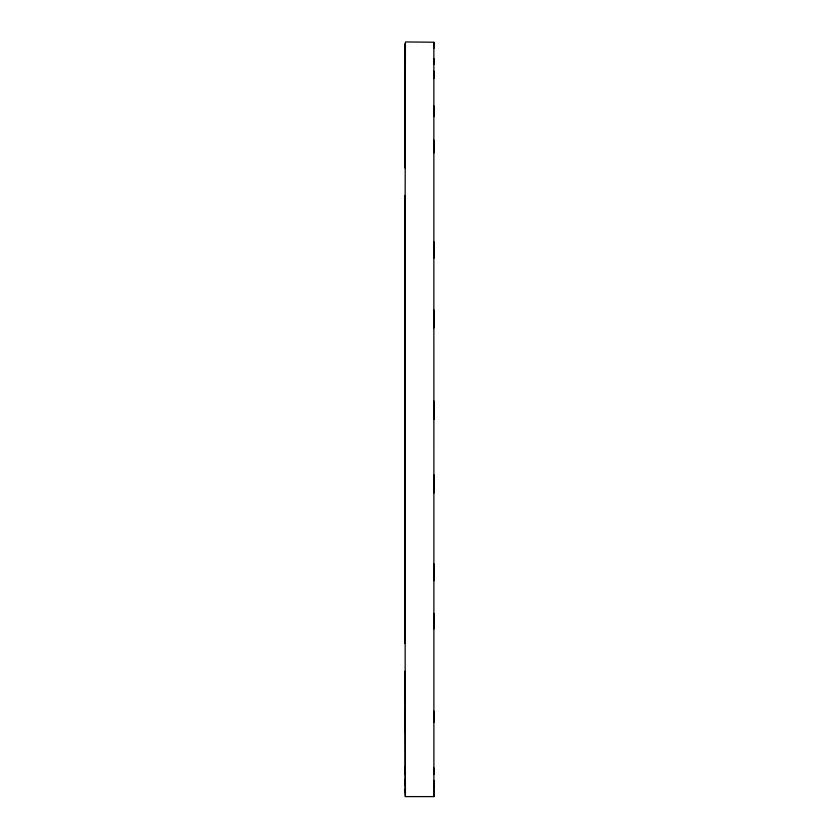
<?xml version="1.0" encoding="UTF-8"?>
<svg xmlns="http://www.w3.org/2000/svg" width="839" height="839" viewBox="0 0 839 839"><rect width="100%" height="100%" fill="white"/><g stroke="black" fill="none" stroke-linecap="round" stroke-linejoin="round"><path stroke-width="1.26" d="M405.101 72.091L405.111 64.519M405.101 167.716L405.101 153.778M405.111 140.837L405.101 166.909M405.101 128.797L405.101 116.663M405.101 49.711L405.51 41.95L433.857 42.223L433.899 796.61L405.101 796.599L405.101 671.2L405.426 795.225M405.153 643.471L405.153 671.987M405.101 195.445L405.101 642.842M405.426 43.775L405.153 195.529M405.101 784.287L405.101 779.358M405.101 732.174L405.101 721.561M405.101 785.241L405.111 780.291M405.101 196.158L405.101 643.555M405.101 53.759L405.111 58.709M405.101 54.713L405.101 65.442M405.101 106.008L405.101 117.439M405.101 364.168L405.111 382.532M405.101 437.958L405.101 456.364M405.101 685.453L405.111 698.163M405.101 710.203L405.101 722.337M405.101 789.289L405.101 792.477M405.101 766.909L405.111 774.481M433.899 42.39L433.899 48.316M433.899 58.636L433.899 64.435M433.899 71.105L433.899 78.604M433.899 105.945L433.899 116.611M433.899 140.082L433.899 152.845M433.899 241.737L433.899 258.265M433.899 310.031L433.899 327.871M433.899 401L433.899 419.5M433.899 474.832L433.899 493.07M433.899 563.808L433.899 580.735M433.899 613.372L433.899 629.009M433.899 711.011L433.899 722.389M433.899 767.895L433.899 774.565M433.899 780.364L433.899 789.363M433.899 790.611L433.899 796.61M405.101 43.376L405.101 107.109M405.101 128.042L405.101 140.113M405.101 209.991L405.101 225.639M405.101 258.276L405.101 275.58M405.101 346.129L405.101 364.315M405.101 46.502L405.101 79.569M405.101 80.68L405.101 167.8"/></g></svg>
